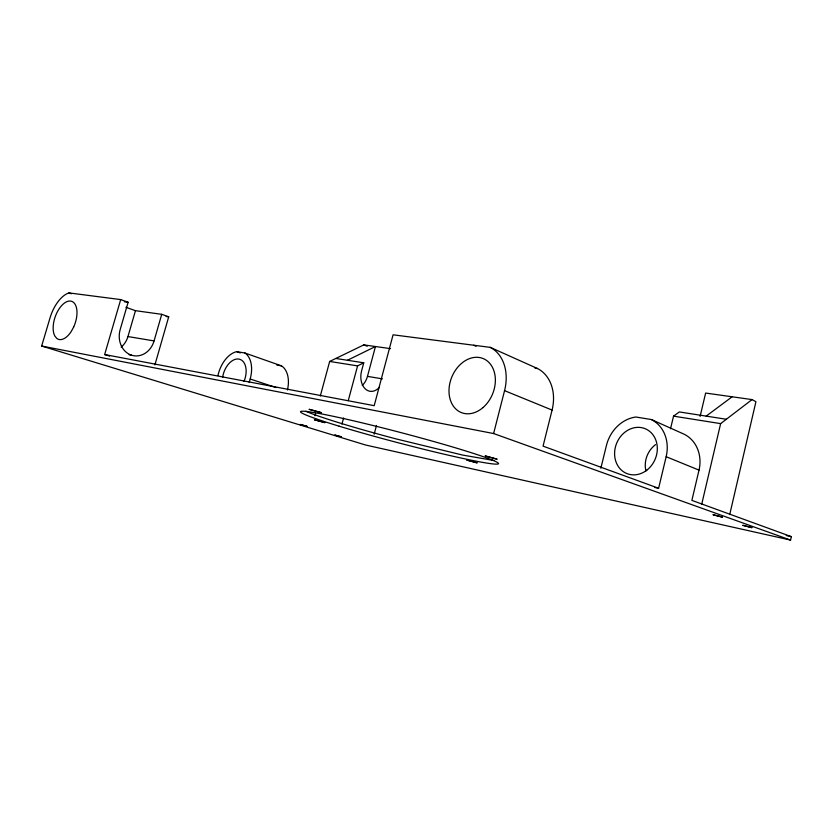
<?xml version="1.0" encoding="UTF-8"?>
<svg xmlns="http://www.w3.org/2000/svg" width="833" height="833" viewBox="0 0 833 833"><rect width="100%" height="100%" fill="white"/><g stroke="black" fill="none" stroke-linecap="round" stroke-linejoin="round"><path stroke-width="1.25" d="M154.896 364.927L168.703 316.821L161.727 314.322L154.074 340.916A20.752 17.816 -80.8 0 1 131.364 355.139A20.752 17.816 -80.8 0 1 120.191 329.524L128.126 302.264L120.691 299.588L68.983 292.914A29.165 15.202 -70.7 0 0 50.032 317.883L41.65 346.039L365.656 445.03L790.569 540.086L791.35 536.65L691.879 500.383L699.012 470.124A33.664 29.676 -67.4 0 0 684.289 434.285L651.385 419.54L635.891 417.01A35.121 30.227 -67.6 0 0 606.414 445.54L600.853 468.25M729.718 514.575L755.927 401.693L752.043 399.59L705.634 393.051L700.105 416.406M701.657 504.486L720.639 423.633L752.043 399.59M654.811 487.472L658.611 488.263L666.161 456.703A35.121 30.227 -67.6 0 0 651.385 419.54M670.523 428.756L673.543 416.146L679.364 411.95L726.345 419.259M120.691 299.588L104.656 354.546L374.194 405.681L393.072 334.804L490.273 347.371L537.524 368.54A40.161 31.644 -68 0 1 552.081 410.075L543.054 446.144L658.611 488.263M790.569 540.086L493.615 433.545L504.559 390.656A42.254 32.018 -68.1 0 0 490.273 347.371M374.163 434.191L376.485 425.465M341.926 424.174L343.592 417.968M348.256 400.611L357.586 365.885L363.761 362.803L361.605 370.831A16.525 11.693 -80.7 0 0 365.312 388.917A16.525 11.693 -80.7 0 0 379.348 387.387M362.24 385.44A16.306 11.704 -80.7 0 0 367.468 376.37L375.454 346.518L347.455 360.272M314.936 415.75L315.603 413.283M320.299 396.008L329.67 361.449L363.823 344.883L390.521 348.642M249.202 382.576L250.192 378.994A25.584 15.983 -71.1 0 0 244.892 352.994L236.676 351.641A25.584 15.983 -71.1 0 0 218.569 373.09L217.882 375.527M121.17 347.111A20.2 17.67 -80.8 0 0 127.959 336.563L135.467 310.678L161.727 314.322M706.186 416.125L732.134 396.789M494.208 460.534L462.679 455.078L396.071 438.908A102.272 5.56 14.7 0 1 305.773 411.2M124.409 301.775L128.126 302.264M166.163 316.467L168.703 316.821M535.015 368.186L537.524 368.54M335.834 358.461L363.761 362.803M329.67 361.449L357.586 365.885M673.543 416.146L720.639 423.633M367.468 376.37L382.472 378.869M127.959 336.563L154.074 340.916M276.806 365.062L281.512 365.864A24.803 16.056 -71.2 0 1 287.447 389.969M129.125 354.754L131.583 355.212M41.65 346.039L493.615 433.545M786.279 535.525L791.35 536.65M104.656 354.546L109.54 356.076M250.192 378.994L276.046 387.564M68.983 292.914L71.409 293.757M236.676 351.641L240.331 352.932M244.892 352.994L281.512 365.864M125.939 307.304L135.467 310.678M363.823 344.883L367.259 346.247M504.559 390.656L552.081 410.075M666.161 456.703L699.012 470.124M473.675 345.226L476.049 346.278M222.63 377.297A17.649 11.027 -71.1 0 1 239.009 359.096A17.649 11.027 -71.1 0 1 244.017 381.358M645.929 470.989A23.324 20.513 -67.4 0 1 655.561 444.614M73.71 326.942L71.253 331.461A20.117 10.485 -70.7 0 1 56.759 338.385L54.832 336.011A20.117 10.485 -70.7 0 1 58.06 310.553A20.117 10.485 -70.7 0 1 74.043 302.868A20.117 10.485 -70.7 0 1 73.71 326.942M309.241 409.357L321.278 412.647L309.241 409.357M314.447 419.78L324.86 422.612L314.447 419.78M300.244 424.476L306.95 426.288L300.244 424.476M334.845 435.065L341.311 436.815L334.845 435.065M713.152 514.763L722.492 517.158L713.152 514.763M742.921 525.342L751.897 527.653L742.921 525.342M485.295 455.963L496.947 459.139L485.295 455.963M466.928 460.097L477.049 462.846L466.928 460.097M339.083 426.173A102.303 5.258 14.7 0 0 497.488 464.096A102.303 5.258 14.7 0 0 361.605 422.737A102.303 5.258 14.7 0 0 339.083 426.173M646.772 470.218A24.23 20.846 -67.6 0 0 646.512 429.318A24.23 20.846 -67.6 0 0 614.587 453.798A24.23 20.846 -67.6 0 0 646.772 470.218M482.994 407.576A29.145 22.085 -68.1 0 0 484.535 359.19A29.145 22.085 -68.1 0 0 449.008 389.875A29.145 22.085 -68.1 0 0 482.994 407.576"/></g></svg>
